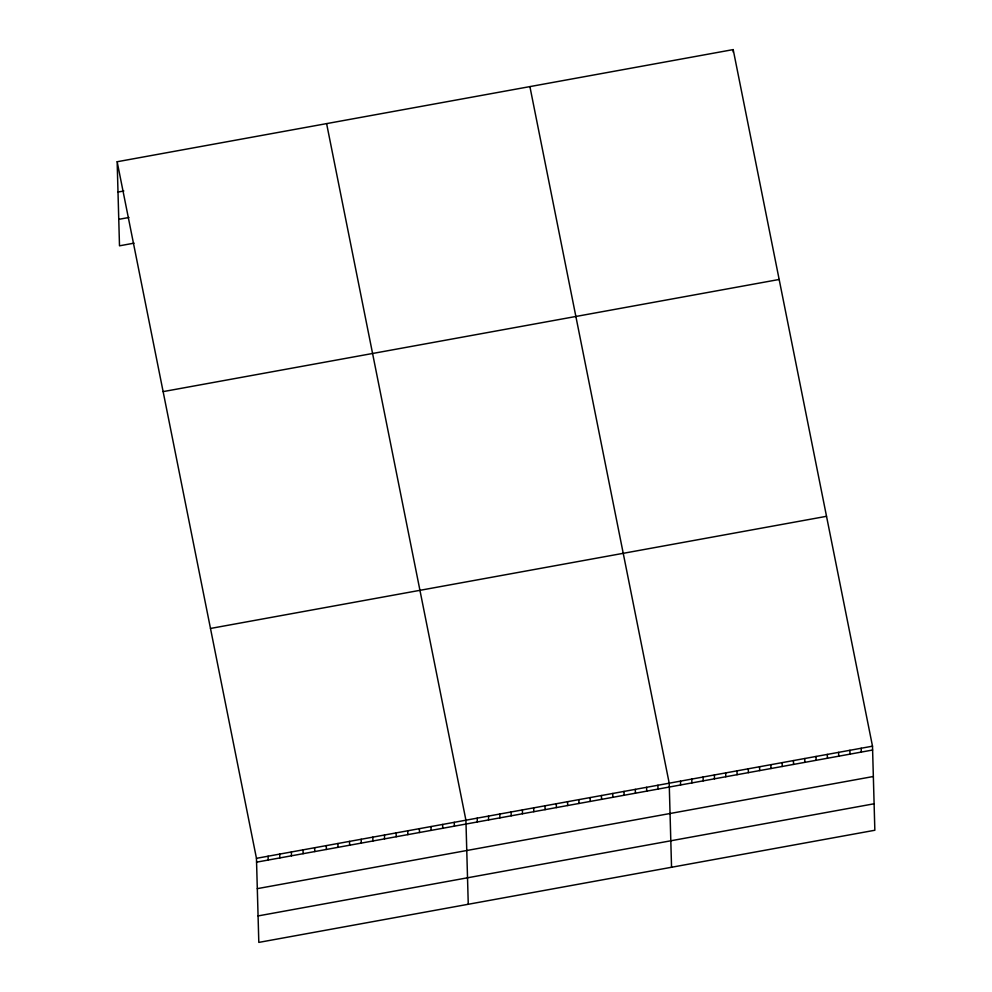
<?xml version="1.0" encoding="UTF-8"?>
<svg xmlns="http://www.w3.org/2000/svg" width="992" height="992" viewBox="0 0 992 992"><rect width="100%" height="100%" fill="white"/><g stroke="black" fill="none" stroke-linecap="round" stroke-linejoin="round"><path stroke-width="1.49" d="M117.155 161.746L733.187 49.6L872.501 746.182L874.845 830.254L258.813 942.4L256.457 858.328L117.155 161.746L119.499 245.818L134.044 243.164M117.998 192.051L123.826 190.997M118.767 219.344L128.948 217.484M163.122 391.617L779.166 279.471M210.49 628.457L826.522 516.311M256.457 858.328L872.501 746.182M256.568 862.16L872.6 750.026M257.3 888.646L873.344 776.5M258.069 915.926L874.101 803.78M529.902 86.602L669.203 783.196L671.547 867.268M326.604 123.616L465.918 820.198L468.261 904.27M861.205 748.241L861.304 752.072M849.908 750.299L850.02 754.131M838.612 752.358L838.724 756.189M827.316 754.404L827.427 758.248M816.032 756.462L816.131 760.306M804.735 758.52L804.834 762.352M793.439 760.579L793.55 764.41M782.142 762.637L782.254 766.469M770.846 764.683L770.958 768.527M759.562 766.742L759.661 770.586M733.187 49.6L733.262 52.154M748.266 768.8L748.365 772.632M736.969 770.858L737.081 774.69M725.673 772.917L725.784 776.748M714.376 774.963L714.488 778.807M703.08 777.021L703.192 780.865M691.796 779.08L691.895 782.911M680.5 781.138L680.611 784.97M657.907 785.242L658.018 789.086M646.61 787.301L646.722 791.145M635.326 789.359L635.426 793.191M624.03 791.418L624.129 795.249M612.734 793.476L612.845 797.308M601.437 795.522L601.549 799.366M590.141 797.58L590.252 801.424M578.857 799.639L578.956 803.47M567.56 801.697L567.66 805.529M556.264 803.756L556.376 807.587M544.968 805.802L545.079 809.646M533.671 807.86L533.783 811.704M522.387 809.918L522.486 813.75M511.091 811.977L511.19 815.808M499.794 814.035L499.906 817.867M488.498 816.081L488.61 819.925M477.202 818.14L477.313 821.984M454.274 822.318L454.386 826.15M442.643 824.439L442.742 828.27M430.999 826.547L431.111 830.391M419.368 828.667L419.48 832.511M407.724 830.788L407.836 834.632M396.093 832.908L396.205 836.74M384.462 835.028L384.561 838.86M372.818 837.149L372.93 840.98M361.187 839.257L361.286 843.101M349.544 841.377L349.655 845.221M337.912 843.498L338.024 847.342M326.281 845.618L326.38 849.45M314.638 847.738L314.749 851.57M303.006 849.846L303.106 853.69M291.363 851.967L291.474 855.811M279.732 854.087L279.843 857.931M268.1 856.208L268.2 860.039"/></g></svg>
